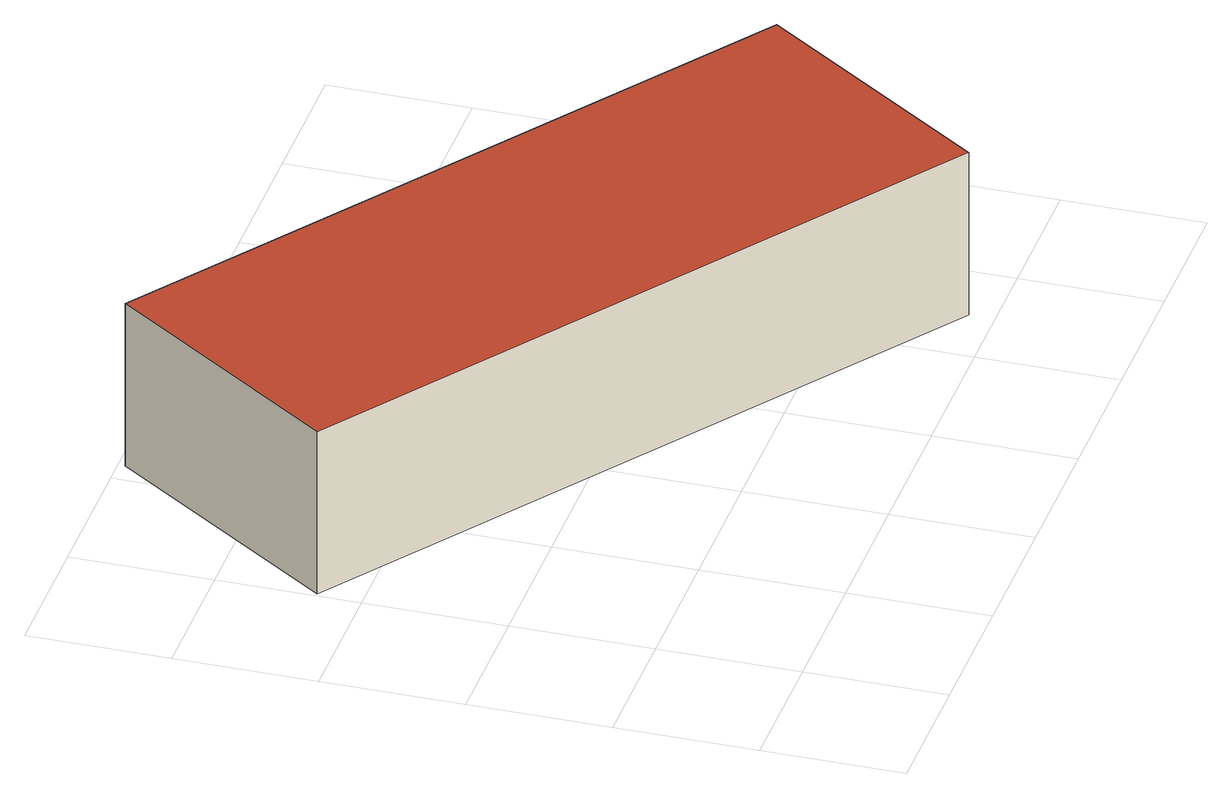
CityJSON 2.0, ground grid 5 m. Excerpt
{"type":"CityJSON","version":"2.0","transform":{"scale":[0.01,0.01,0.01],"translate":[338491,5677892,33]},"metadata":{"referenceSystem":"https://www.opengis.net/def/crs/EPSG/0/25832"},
"CityObjects":{
"building1":{"type":"Building","attributes":{"Gemeindeschluessel":"05162024","function":"31001_2120","roofType":"1000","measuredHeight":6.27},"address":[{"country":"Germany","locality":"Neuss","thoroughfareNumber":"86","thoroughfareName":"Bataverstraße","postcode":"41462"}],"geometry":[{"type":"Solid","lod":"2","boundaries":[[[[0,1,2,3]],[[4,5,1,0]],[[6,7,5,4]],[[3,2,7,6]],[[4,0,3,6]],[[1,5,7,2]]]],"semantics":{"surfaces":[{"type":"WallSurface"},{"type":"RoofSurface"},{"type":"GroundSurface"}],"values":[[0,0,0,0,1,2]]}}]}
},
"vertices":[
[2820,912,704],[2820,912,77],[588,2476,77],[588,2476,704],[2246,91,704],[2246,91,77],[13,1655,704],[13,1655,77]
]}
